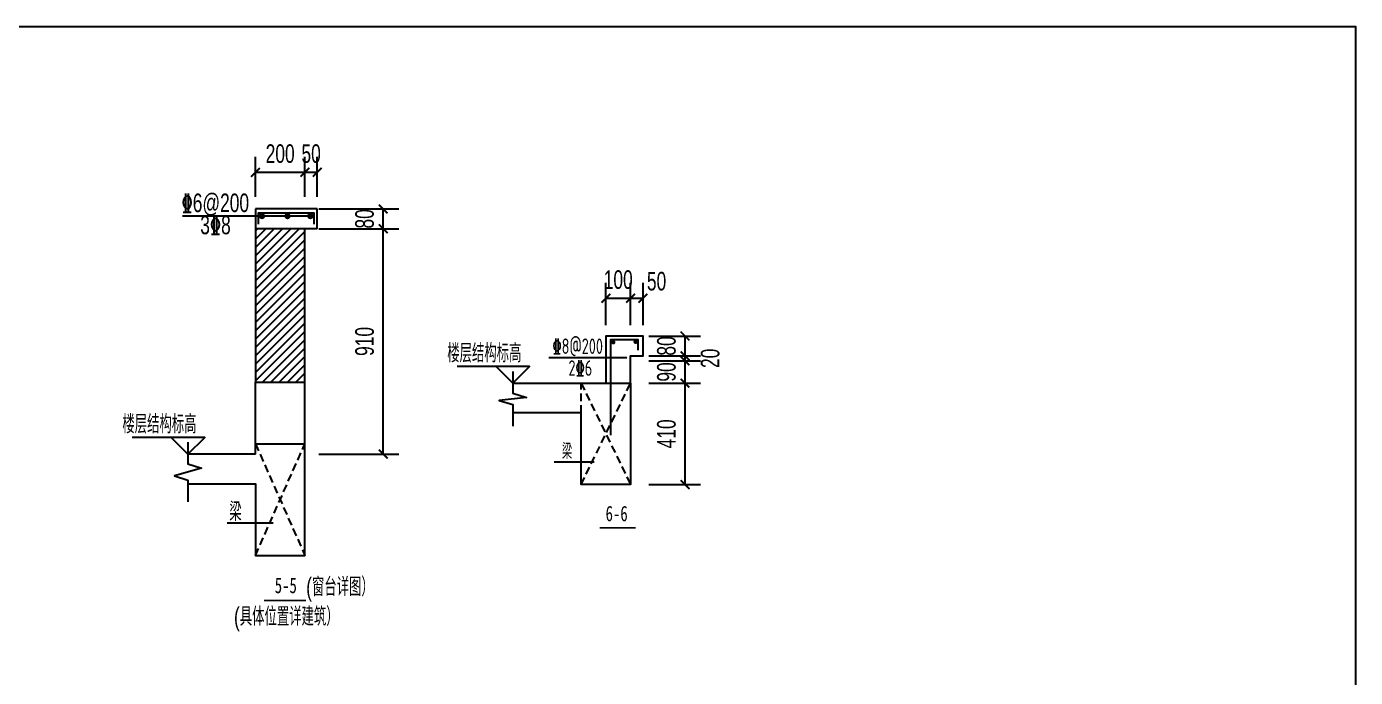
# Model space of a CAD drawing. Extents: x -173820 to 521180, y -715739 to 158231.
# Drawn here: x 47686 to 69145, y 92356 to 102871 of the extents above; entities that cross this region are included whole.
import ezdxf

# ---------------------------------------------------------------- set-up
doc = ezdxf.new("R2010")
doc.units = 0
doc.header["$LTSCALE"] = 1000
doc.linetypes.add('HIDDEN2', pattern=[0.1875, 0.125, -0.0625])
doc.layers.add('JG1', color=3, linetype='Continuous')
doc.layers.add('模板线', color=3, linetype='Continuous')
doc.styles.add('TEXTDIM', font='njadri_romans1.shx', dxfattribs={"width": 0.7, "bigfont": 'njadri_fhztxt.shx'})
doc.styles.add('TEXTSTEEL', font='njadri_tssdeng.shx', dxfattribs={"width": 0.7, "bigfont": 'njadri_tssdchn.shx'})
doc.styles.add('钢筋', font='tssdeng.shx', dxfattribs={"width": 0.7, "height": 250, "bigfont": 'tssdchn.shx'})
doc.styles.add('黑体', font='simhei.ttf', dxfattribs={"width": 0.8})
doc.dimstyles.new('DIM100', dxfattribs={"dimtxt": 300, "dimasz": 1, "dimexe": 250, "dimexo": 0, "dimgap": 150, "dimtad": 1, "dimdec": 0, "dimzin": 0, "dimdsep": 46, "dimtxsty": 'TEXTDIM', "dimblk": 'DI', "dimcen": 0, "dimclrt": 7, "dimadec": 0, "dimazin": 0, "dimtfac": 1, "dimtdec": 0, "dimtix": 1, "dimtmove": 2, "dimatfit": 3, "dimldrblk": 'DI', "dimfxl": 0, "dimtolj": 1, "dimtzin": 0, "dimarcsym": 0})

# ---------------------------------------------------------------- blocks, each defined once
blk = doc.blocks.new('DI')
at = {"color": 3, "const_width": 30}
blk.add_lwpolyline([(-71, -71), (71, 71)], dxfattribs=at)
blk = doc.blocks.new('*D2229')
at = {"layer": 'Defpoints', "color": 0, "linetype": 'Continuous'}
for p in [(3161, 6140), (4202, 6140), (3161, 2500)]:
    blk.add_point(p, dxfattribs=at)
at = {"layer": 'JG1', "color": 0, "linetype": 'Continuous', "lineweight": -2}
for p, q in [((3161, 6140), (4452, 6140)), ((4202, 2501), (4202, 6139)), ((3161, 2500), (4452, 2500))]:
    blk.add_line(p, q, dxfattribs=at)
for p, rotation in [((4202, 6140), 90), ((4202, 2500), 270)]:
    blk.add_blockref('DI', p, dxfattribs=dict(at, rotation=rotation))
at = {"layer": 'JG1', "color": 7, "linetype": 'Continuous', "insert": (3902, 4320), "char_height": 300, "attachment_point": 5, "rotation": 90, "style": 'TEXTDIM'}
blk.add_mtext('\\A1;910', dxfattribs=at)
blk = doc.blocks.new('*D2230')
at = {"layer": 'Defpoints', "color": 0, "linetype": 'Continuous'}
for p in [(3161, 6460), (4202, 6460), (3161, 6140)]:
    blk.add_point(p, dxfattribs=at)
at = {"layer": 'JG1', "color": 0, "linetype": 'Continuous', "lineweight": -2}
for p, q in [((3161, 6460), (4452, 6460)), ((4202, 6461), (4202, 6462)), ((4202, 6140), (4202, 6460)), ((3161, 6140), (4452, 6140)), ((4202, 6139), (4202, 6138))]:
    blk.add_line(p, q, dxfattribs=at)
for p, rotation in [((4202, 6460), 270), ((4202, 6140), 90)]:
    blk.add_blockref('DI', p, dxfattribs=dict(at, rotation=rotation))
at = {"layer": 'JG1', "color": 7, "linetype": 'Continuous', "insert": (3902, 6300), "char_height": 300, "attachment_point": 5, "rotation": 90, "style": 'TEXTDIM'}
blk.add_mtext('\\A1;80', dxfattribs=at)
blk = doc.blocks.new('*D2231')
at = {"layer": 'Defpoints', "color": 0, "linetype": 'Continuous'}
for p in [(2938, 7052), (2138, 6656), (2938, 6656)]:
    blk.add_point(p, dxfattribs=at)
at = {"layer": 'JG1', "color": 0, "linetype": 'Continuous', "lineweight": -2}
for p, q in [((2138, 6656), (2138, 7302)), ((2938, 6656), (2938, 7302)), ((2139, 7052), (2937, 7052))]:
    blk.add_line(p, q, dxfattribs=at)
at = {"layer": 'JG1', "color": 0, "linetype": 'Continuous', "lineweight": -2, "rotation": 180}
blk.add_blockref('DI', (2138, 7052), dxfattribs=at)
at = {"layer": 'JG1', "color": 0, "linetype": 'Continuous', "lineweight": -2}
blk.add_blockref('DI', (2938, 7052), dxfattribs=at)
at = {"layer": 'JG1', "color": 7, "linetype": 'Continuous', "insert": (2538, 7352), "char_height": 300, "attachment_point": 5, "style": 'TEXTDIM'}
blk.add_mtext('\\A1;200', dxfattribs=at)
blk = doc.blocks.new('*D2232')
at = {"layer": 'Defpoints', "color": 0, "linetype": 'Continuous'}
for p in [(3138, 7052), (2938, 6656), (3138, 6656, 0)]:
    blk.add_point(p, dxfattribs=at)
at = {"layer": 'JG1', "color": 0, "linetype": 'Continuous', "lineweight": -2}
for p, q in [((2938, 6656), (2938, 7302)), ((3138, 6656), (3138, 7302)), ((2937, 7052), (2936, 7052)), ((2938, 7052), (3138, 7052)), ((3139, 7052), (3140, 7052))]:
    blk.add_line(p, q, dxfattribs=at)
blk.add_blockref('DI', (2938, 7052), dxfattribs=at)
at = {"layer": 'JG1', "color": 0, "linetype": 'Continuous', "lineweight": -2, "rotation": 180}
blk.add_blockref('DI', (3138, 7052), dxfattribs=at)
at = {"layer": 'JG1', "color": 7, "linetype": 'Continuous', "insert": (3038, 7352), "char_height": 300, "attachment_point": 5, "style": 'TEXTDIM'}
blk.add_mtext('\\A1;50', dxfattribs=at)
blk = doc.blocks.new('*D872')
at = {"layer": 'Defpoints', "color": 0}
for p in [(3151, 3708), (2951, 3272), (3151, 3272)]:
    blk.add_point(p, dxfattribs=at)
at = {"layer": 'JG1', "color": 0, "lineweight": -2}
for p, q in [((2951, 3272), (2951, 3958)), ((3151, 3272), (3151, 3958)), ((2950, 3708), (2949, 3708)), ((2951, 3708), (3151, 3708)), ((3152, 3708), (3153, 3708))]:
    blk.add_line(p, q, dxfattribs=at)
blk.add_blockref('DI', (2951, 3708), dxfattribs=at)
at = {"layer": 'JG1', "color": 0, "lineweight": -2, "rotation": 180}
blk.add_blockref('DI', (3151, 3708), dxfattribs=at)
at = {"layer": 'JG1', "color": 7, "insert": (3370, 3983), "char_height": 300, "attachment_point": 5, "style": 'TEXTDIM'}
blk.add_mtext('\\A1;50', dxfattribs=at)
blk = doc.blocks.new('*D873')
at = {"layer": 'Defpoints', "color": 0}
for p in [(2951, 3708), (2551, 3272), (2951, 3272)]:
    blk.add_point(p, dxfattribs=at)
at = {"layer": 'JG1', "color": 0, "lineweight": -2}
for p, q in [((2551, 3272), (2551, 3958)), ((2951, 3272), (2951, 3958)), ((2550, 3708), (2549, 3708)), ((2551, 3708), (2951, 3708)), ((2952, 3708), (2953, 3708))]:
    blk.add_line(p, q, dxfattribs=at)
blk.add_blockref('DI', (2551, 3708), dxfattribs=at)
at = {"layer": 'JG1', "color": 0, "lineweight": -2, "rotation": 180}
blk.add_blockref('DI', (2951, 3708), dxfattribs=at)
at = {"layer": 'JG1', "color": 7, "insert": (2751, 4008), "char_height": 300, "attachment_point": 5, "style": 'TEXTDIM'}
blk.add_mtext('\\A1;100', dxfattribs=at)
blk = doc.blocks.new('*D874')
at = {"layer": 'Defpoints', "color": 0}
for p in [(3243, 3098), (3830, 3098), (3243, 2778)]:
    blk.add_point(p, dxfattribs=at)
at = {"layer": 'JG1', "color": 0, "lineweight": -2}
for p, q in [((3243, 3098), (4080, 3098)), ((3830, 3099), (3830, 3100)), ((3830, 2778), (3830, 3098)), ((3243, 2778), (4080, 2778)), ((3830, 2777), (3830, 2776))]:
    blk.add_line(p, q, dxfattribs=at)
for p, rotation in [((3830, 3098), 270), ((3830, 2778), 90)]:
    blk.add_blockref('DI', p, dxfattribs=dict(at, rotation=rotation))
at = {"layer": 'JG1', "color": 7, "insert": (3530, 2938), "char_height": 300, "attachment_point": 5, "rotation": 90, "style": 'TEXTDIM'}
blk.add_mtext('\\A1;80', dxfattribs=at)
blk = doc.blocks.new('*D875')
at = {"layer": 'Defpoints', "color": 0}
for p in [(3243, 2778), (3243, 2698), (3830, 2778)]:
    blk.add_point(p, dxfattribs=at)
at = {"layer": 'JG1', "color": 0, "lineweight": -2}
for p, q in [((3243, 2778), (4080, 2778)), ((3243, 2698), (4080, 2698)), ((3830, 2779), (3830, 2780)), ((3830, 2698), (3830, 2778)), ((3830, 2697), (3830, 2696))]:
    blk.add_line(p, q, dxfattribs=at)
for p, rotation in [((3830, 2778), 270), ((3830, 2698), 90)]:
    blk.add_blockref('DI', p, dxfattribs=dict(at, rotation=rotation))
at = {"layer": 'JG1', "color": 7, "insert": (4237, 2738), "char_height": 300, "attachment_point": 5, "rotation": 90, "style": 'TEXTDIM'}
blk.add_mtext('\\A1;20', dxfattribs=at)
blk = doc.blocks.new('*D876')
at = {"layer": 'Defpoints', "color": 0}
for p in [(3243, 2338), (3830, 2338), (3243, 698)]:
    blk.add_point(p, dxfattribs=at)
at = {"layer": 'JG1', "color": 0, "lineweight": -2}
for p, q in [((3243, 2338), (4080, 2338)), ((3830, 699), (3830, 2337)), ((3243, 698), (4080, 698))]:
    blk.add_line(p, q, dxfattribs=at)
for p, rotation in [((3830, 2338), 90), ((3830, 698), 270)]:
    blk.add_blockref('DI', p, dxfattribs=dict(at, rotation=rotation))
at = {"layer": 'JG1', "color": 7, "insert": (3530, 1518), "char_height": 300, "attachment_point": 5, "rotation": 90, "style": 'TEXTDIM'}
blk.add_mtext('\\A1;410', dxfattribs=at)
blk = doc.blocks.new('*D877')
at = {"layer": 'Defpoints', "color": 0}
for p in [(3243, 2698), (3830, 2698), (3243, 2338)]:
    blk.add_point(p, dxfattribs=at)
at = {"layer": 'JG1', "color": 0, "lineweight": -2}
for p, q in [((3243, 2698), (4080, 2698)), ((3830, 2699), (3830, 2700)), ((3830, 2338), (3830, 2698)), ((3243, 2338), (4080, 2338)), ((3830, 2337), (3830, 2336))]:
    blk.add_line(p, q, dxfattribs=at)
for p, rotation in [((3830, 2698), 270), ((3830, 2338), 90)]:
    blk.add_blockref('DI', p, dxfattribs=dict(at, rotation=rotation))
at = {"layer": 'JG1', "color": 7, "insert": (3530, 2518), "char_height": 300, "attachment_point": 5, "rotation": 90, "style": 'TEXTDIM'}
blk.add_mtext('\\A1;90', dxfattribs=at)
blk = doc.blocks.new('$120710')
at = {"layer": '模板线'}
h = blk.add_hatch(dxfattribs=at)
h.set_pattern_fill('ANSI31', color=8, scale=30, style=0)
h.set_pattern_definition([(45, (191217.69, 52573.16), (-67.35192, 67.35192), [])])
h.paths.add_polyline_path([(2938.1, 6140.3), (2138.1, 6140.3), (2138.1, 3660.3), (2938.1, 3660.3)])
at = {"layer": 'JG1', "linetype": 'Continuous'}
for p, q in [((3138.1, 6460.3, 0), (2138.1, 6460.3, 0)), ((2138.1, 6460.3, 0), (2138.1, 3660.3, 0)), ((3138.1, 6140.3, 0), (3138.1, 6460.3, 0)), ((3138.1, 6140.3, 0), (2138.1, 6140.3, 0)), ((2938.1, 3660.3, 0), (2938.1, 6140.3, 0)), ((2138.1, 3660.3, 0), (2938.1, 3660.3, 0))]:
    blk.add_line(p, q, dxfattribs=at)
at = {"layer": 'JG1', "color": 6, "linetype": 'Continuous'}
blk.add_lwpolyline([(2188.2, 6214.1), (2188.2, 6399.4), (3082.3, 6399.4), (3082.3, 6214.1)], dxfattribs=at)
at = {"layer": 'JG1', "const_width": 50}
for points in [[(2269.9, 6344.7, -1), (2219.9, 6344.7, -1)], [(2681.4, 6344.7, -1), (2631.4, 6344.7, -1)], [(3049.5, 6344.7, -1), (2999.5, 6344.7, -1)]]:
    blk.add_lwpolyline(points, format="xyb", close=True, dxfattribs=at)
at = {"layer": 'JG1', "linetype": 'Continuous', "elevation": 0}
for points in [[(2138.1, 2500.3), (2138.1, 3660.3)], [(2938.1, 2500.3), (2938.1, 3660.3)], [(1049.7, 2020.3), (2138.1, 2020.3), (2138.1, 860.3), (2938.1, 860.3), (2938.1, 2500.3)], [(2138.1, 2500.3), (2138.1, 2500.3), (1049.7, 2500.3)]]:
    blk.add_lwpolyline(points, dxfattribs=at)
at = {"layer": 'JG1'}
blk.add_lwpolyline([(779.7, 2770.3), (1049.7, 2500.3), (1319.7, 2770.3), (148.3, 2770.3)], dxfattribs=at)
at = {"layer": 'JG1', "linetype": 'Continuous'}
blk.add_lwpolyline([(1049.7, 2691.1), (1049.7, 2341.1), (1269.7, 2271.1), (829.7, 2151.1), (1049.7, 2081.1), (1049.7, 1731.1)], dxfattribs=at)
at = {"layer": '模板线'}
for p, q in [((3049.5, 6344.7), (960.2, 6344.7)), ((2138.1, 2667.6, 0), (2938.1, 2667.6, 0)), ((2424.5, 1385.5), (1683, 1385.5))]:
    blk.add_line(p, q, dxfattribs=at)
at = {"layer": '模板线', "linetype": 'HIDDEN2'}
for p, q in [((2138.1, 860.3, 0), (2938.1, 2667.6, 0)), ((2138.1, 2667.6, 0), (2938.1, 860.3, 0))]:
    blk.add_line(p, q, dxfattribs=at)
at = {"layer": '模板线', "color": 3, "elevation": -307942.8}
blk.add_lwpolyline([(2275.3, 134.8, 31.2, 31.2, 0), (2957.5, 134.8, 0, 0, 0)], format="xyseb", dxfattribs=at)
at = {"layer": 'JG1', "linetype": 'ByBlock', "ltscale": 0.2, "style": 'TEXTSTEEL', "width": 0.7}
for s, p in [('%%1326@200', (946.4, 6409.4)), ('3%%1328', (1247.7, 6051.3)), ('楼层结构标高', (-9.9, 2833.5)), ('梁', (1717.5, 1419.7)), ('(窗台详图）', (2958.5, 205.3)), ('(具体位置详建筑）', (1792.5, -274.6))]:
    blk.add_text(s, height=300, dxfattribs=at).set_placement(p)
at = {"layer": '模板线', "color": 3, "style": '黑体', "width": 0.7}
blk.add_text('5-5', height=250, dxfattribs=at).set_placement((2450.5, 253.9, -307942.8))
at = {"layer": 'JG1', "linetype": 'Continuous'}
for base, p1, p2, picture, middle in [((2938.1, 7052.3), (2138.1, 6656.3), (2938.1, 6656.3), '*D2231', (2538.1, 7352.3)), ((3138.1, 7052.3), (2938.1, 6656.3), (3138.1, 6656.3, 0), '*D2232', (3038.1, 7352.3))]:
    dim = blk.add_linear_dim(base=base, p1=p1, p2=p2, dimstyle='DIM100', override={"dimlfac": 0.25}, dxfattribs=at)
    dim.commit()
    dim.dimension.update_dxf_attribs({"geometry": picture, "text_midpoint": middle})
for p1, p2, picture, middle in [((3161.5, 6140.3), (3161.5, 6460.3), '*D2230', (3901.8, 6300.3)), ((3161.5, 2500.3), (3161.5, 6140.3), '*D2229', (3901.8, 4320.3))]:
    dim = blk.add_aligned_dim(p1=p1, p2=p2, distance=-1040.4, dimstyle='DIM100', override={"dimlfac": 0.25}, dxfattribs=at)
    dim.commit()
    dim.dimension.update_dxf_attribs({"geometry": picture, "text_midpoint": middle})
blk = doc.blocks.new('$1837637')
at = {"layer": 'JG1'}
for points in [[(2951, 2338.3), (2951, 2778.3), (3151, 2778.3), (3151, 3098.3), (2551, 3098.3), (2551, 2338.3)], [(779.7, 2608.3), (1049.7, 2338.3), (1319.7, 2608.3), (148.3, 2608.3)], [(1049.7, 2524.7), (1049.7, 2174.7), (1269.7, 2104.7), (829.7, 2057.9), (1049.7, 1994.7), (1049.7, 1644.7)], [(2951, 2338.3), (2951, 698.3), (2151, 698.3), (2151, 1858.3), (1049.7, 1858.3)], [(1049.7, 2338.3), (2551, 2338.3)]]:
    blk.add_lwpolyline(points, dxfattribs=at)
at = {"layer": '模板线'}
for p, q in [((2892.3, 2743.7), (1628.3, 2743.7)), ((2551, 2338.3), (2951, 2338.3)), ((1714.6, 1068.1), (2364.6, 1068.1))]:
    blk.add_line(p, q, dxfattribs=at)
at = {"layer": '模板线', "linetype": 'HIDDEN2'}
for p, q in [((2151, 1858.3), (2151, 2338.3)), ((2151, 2338.3), (2951, 698.3)), ((2151, 698.3), (2951, 2338.3))]:
    blk.add_line(p, q, dxfattribs=at)
at = {"layer": '模板线', "color": 6}
blk.add_lwpolyline([(2633.8, 1498), (2633.8, 3044.3), (3066.1, 3044.3), (3066.1, 2871.5)], dxfattribs=at)
at = {"layer": '模板线', "color": 6, "linetype": 'HIDDEN2', "const_width": 33.7}
for points in [[(2688.6, 2996.7, -1), (2654.8, 2996.7, -1)], [(3047.2, 3003.6, -1), (3013.4, 3003.6, -1)]]:
    blk.add_lwpolyline(points, format="xyb", close=True, dxfattribs=at)
at = {"layer": '模板线', "color": 3, "elevation": -307942.8}
blk.add_lwpolyline([(2451.2, 0, 31.2, 31.2, 0), (3030.5, 0, 0, 0, 0)], format="xyseb", dxfattribs=at)
at = {"layer": 'JG1', "style": 'TEXTSTEEL', "width": 0.7}
blk.add_text('楼层结构标高', height=300, dxfattribs=at).set_placement((-9.9, 2671.5))
at = {"layer": '模板线', "style": '钢筋', "width": 0.7}
for s, p in [('%%1328@200', (1687.3, 2809.1)), ('2%%1326', (1947, 2456.6)), ('梁', (1841.6, 1111.2))]:
    blk.add_text(s, height=250, dxfattribs=at).set_placement(p)
at = {"layer": '模板线', "color": 3, "style": '黑体', "width": 0.7}
blk.add_text('6-6', height=250, dxfattribs=at).set_placement((2546.5, 106.6, -307942.8))
at = {"layer": 'JG1'}
for p1, p2, distance, picture, middle in [((2551, 3272.1), (2951, 3272.1), 435.6, '*D873', (2751, 4007.6)), ((3242.5, 2778.3), (3242.5, 3098.3), -587.3, '*D874', (3529.8, 2938.3)), ((3242.5, 2338.3), (3242.5, 2698.3), -587.3, '*D877', (3529.8, 2518.3)), ((3242.5, 698.3), (3242.5, 2338.3), -587.3, '*D876', (3529.8, 1518.3))]:
    dim = blk.add_aligned_dim(p1=p1, p2=p2, distance=distance, dimstyle='DIM100', override={"dimlfac": 0.25}, dxfattribs=at)
    dim.commit()
    dim.dimension.update_dxf_attribs({"geometry": picture, "text_midpoint": middle})
for base, p1, p2, angle, picture, middle in [((3151, 3707.6), (2951, 3272.1), (3151, 3272.1), 0, '*D872', (3370, 3982.6)), ((3829.8, 2778.3), (3242.5, 2698.3), (3242.5, 2778.3), 90, '*D875', (4237.1, 2738.3))]:
    dim = blk.add_linear_dim(base=base, p1=p1, p2=p2, angle=angle, dimstyle='DIM100', override={"dimlfac": 0.25}, dxfattribs=at)
    dim.commit()
    dim.dimension.update_dxf_attribs({"geometry": picture, "text_midpoint": middle, "dimtype": 129})

msp = doc.modelspace()

# ---------------------------------------------------------------- linework, layer by layer
at = {"layer": '模板线', "elevation": 0}
msp.add_lwpolyline([(-14954.7, 102870.8), (69145.3, 102870.8), (69145.3, 43470.8), (-14954.7, 43470.8)], close=True, dxfattribs=at)

# ---------------------------------------------------------------- block references
at = {"layer": '模板线'}
for name, p in [('$120710', (49243.1, 93464.3, 0)), ('$1837637', (54489.6, 94773.1))]:
    msp.add_blockref(name, p, dxfattribs=at)

doc.saveas('drawing.dxf')
